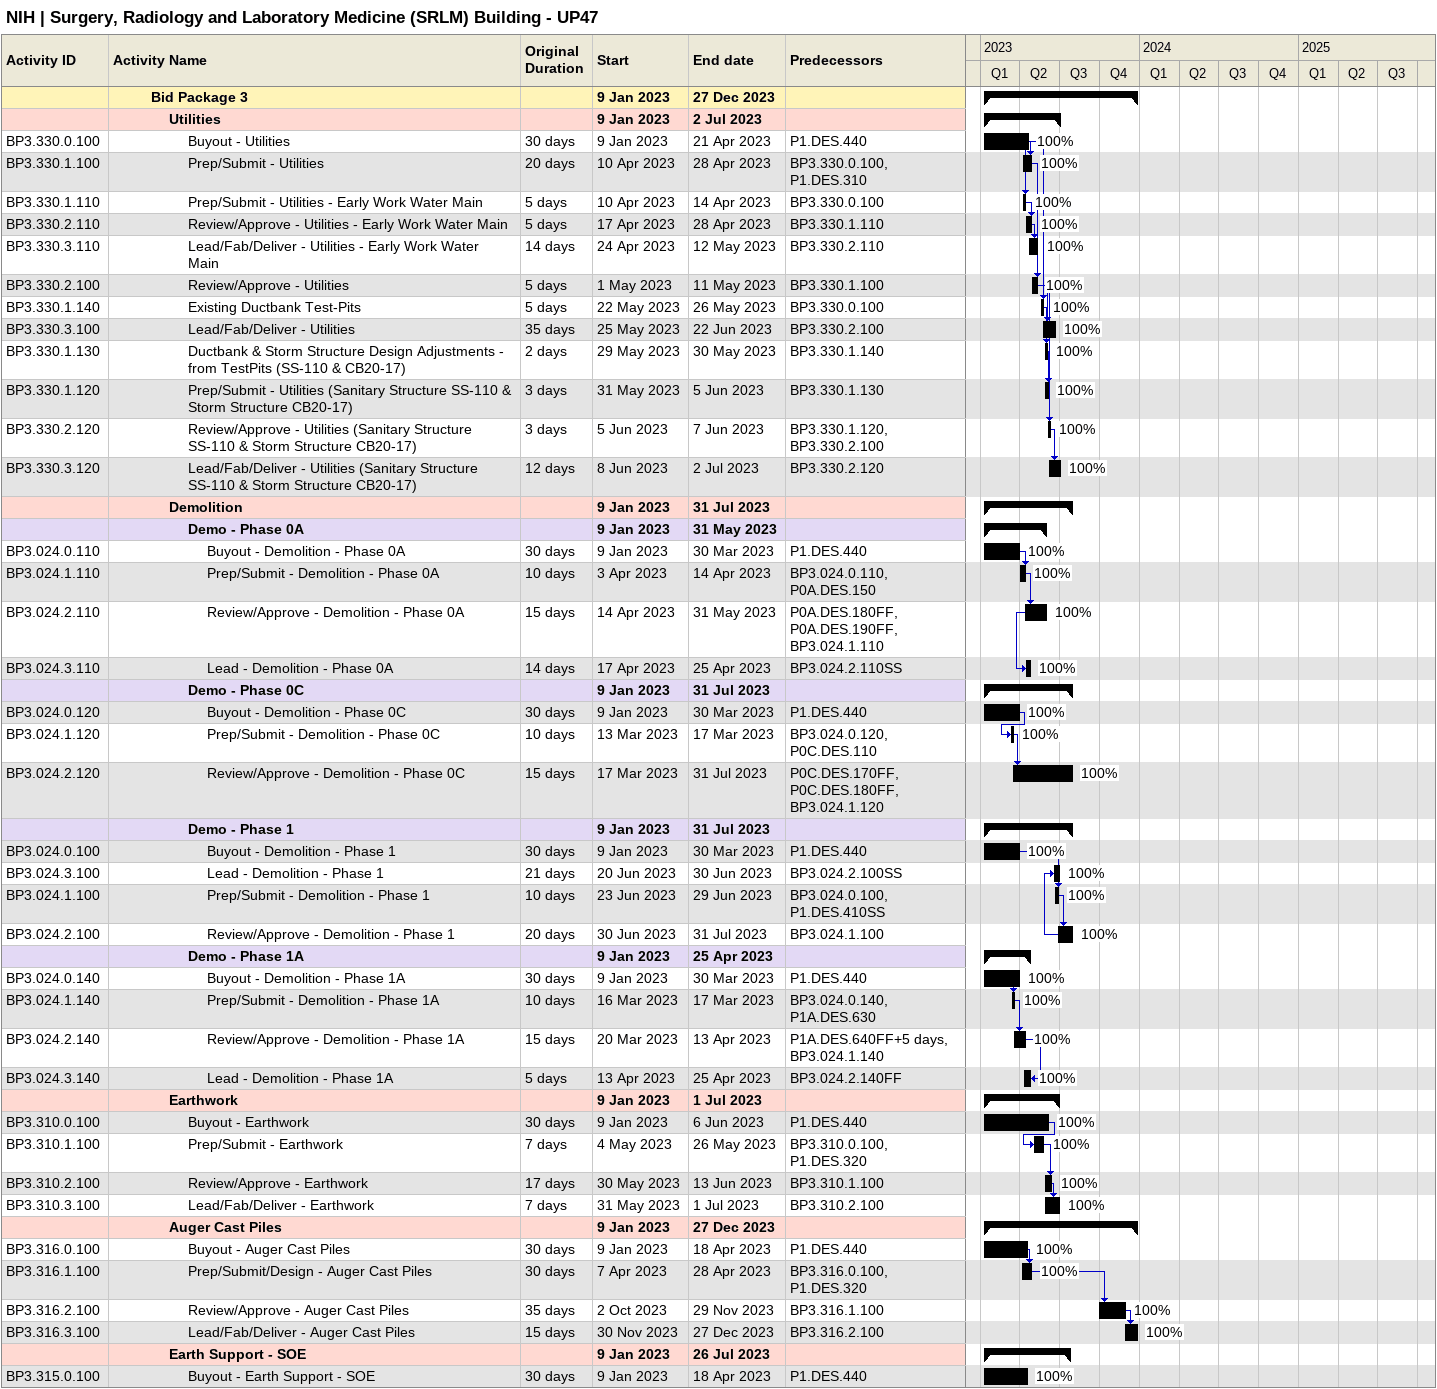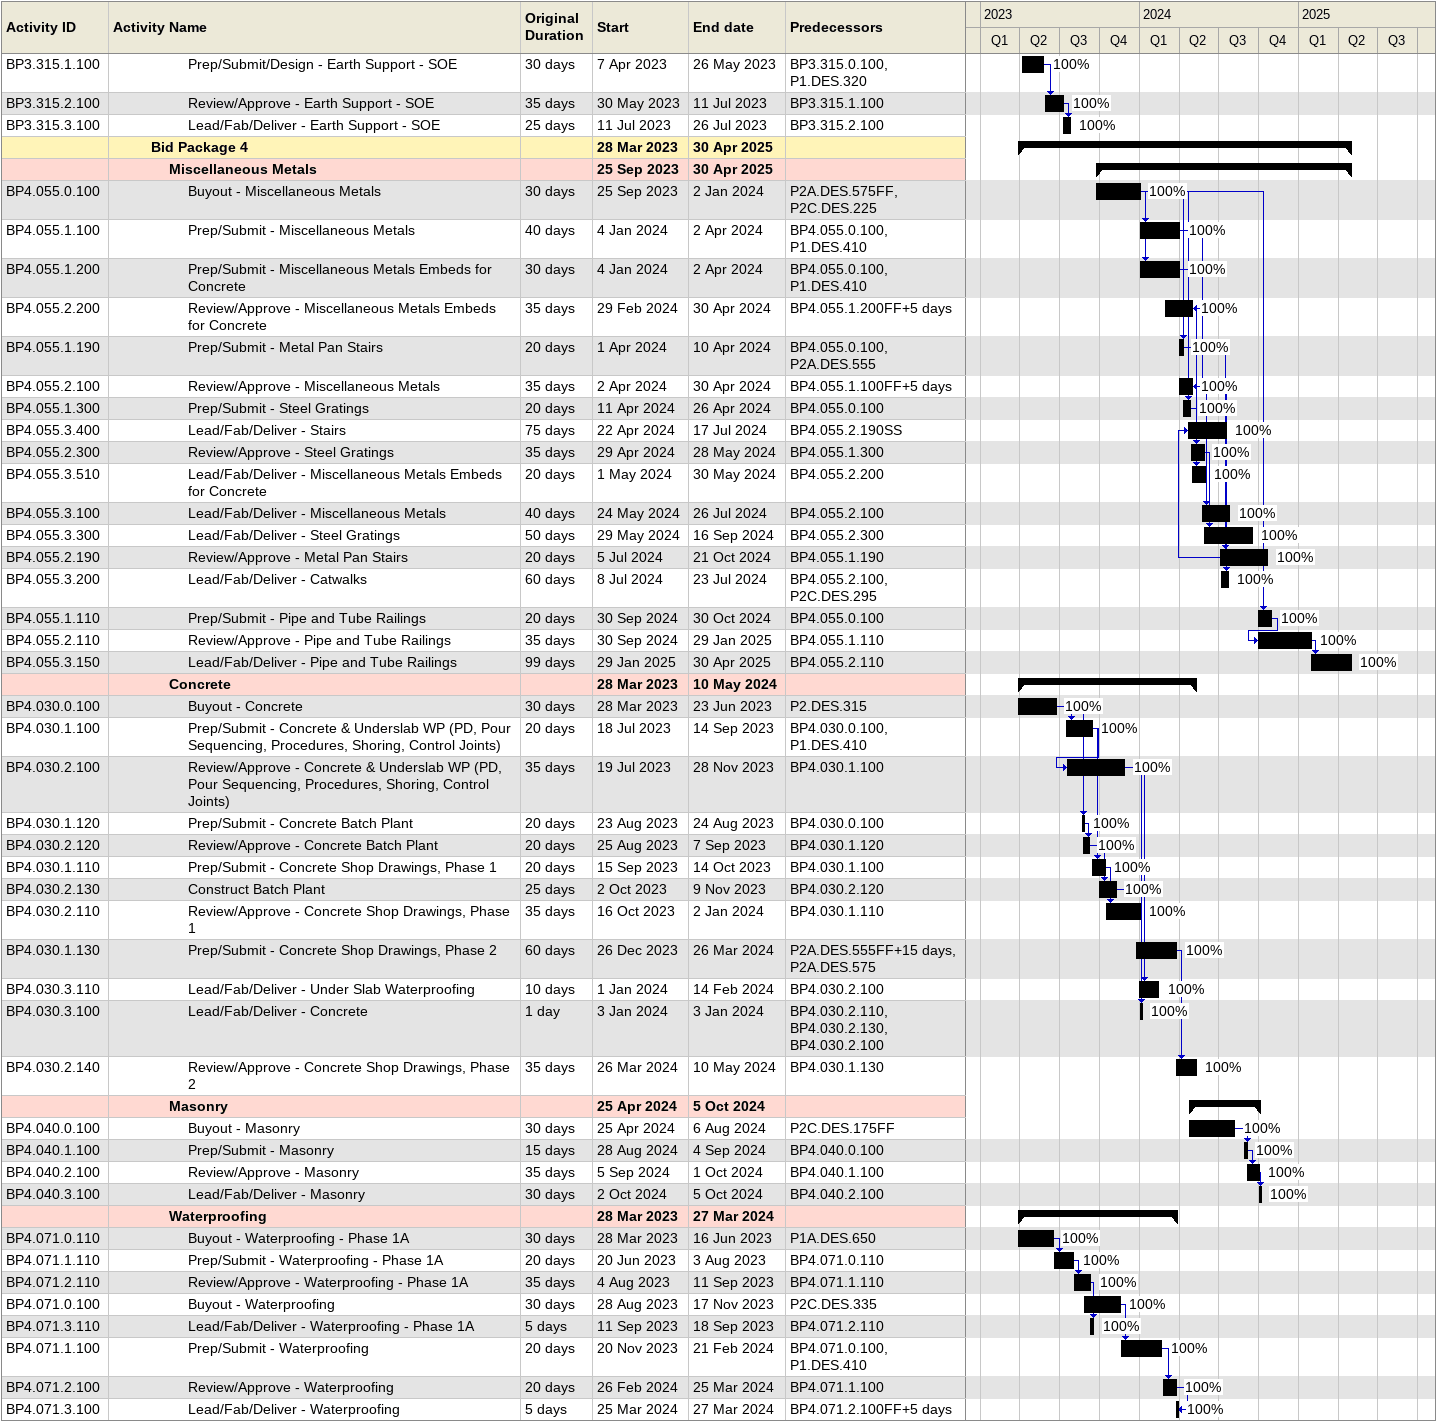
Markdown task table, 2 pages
NIH | Surgery, Radiology and Laboratory Medicine (SRLM) Building - UP47

| ID | Level | Task | Original duration | Start | Finish | Predecessors | % complete |
|---|---|---|---|---|---|---|---|
|  | 3 | **Bid Package 3** |  | 2023-01-09 | 2023-12-27 |  |  |
|  | 4 | **Utilities** |  | 2023-01-09 | 2023-07-02 |  |  |
| BP3.330.0.100 | 5 | Buyout - Utilities | 30d | 2023-01-09 | 2023-04-21 | P1.DES.440 | 100 |
| BP3.330.1.100 | 5 | Prep/Submit - Utilities | 20d | 2023-04-10 | 2023-04-28 | BP3.330.0.100, P1.DES.310 | 100 |
| BP3.330.1.110 | 5 | Prep/Submit - Utilities - Early Work Water Main | 5d | 2023-04-10 | 2023-04-14 | BP3.330.0.100 | 100 |
| BP3.330.2.110 | 5 | Review/Approve - Utilities - Early Work Water Main | 5d | 2023-04-17 | 2023-04-28 | BP3.330.1.110 | 100 |
| BP3.330.3.110 | 5 | Lead/Fab/Deliver - Utilities - Early Work Water Main | 14d | 2023-04-24 | 2023-05-12 | BP3.330.2.110 | 100 |
| BP3.330.2.100 | 5 | Review/Approve - Utilities | 5d | 2023-05-01 | 2023-05-11 | BP3.330.1.100 | 100 |
| BP3.330.1.140 | 5 | Existing Ductbank Test-Pits | 5d | 2023-05-22 | 2023-05-26 | BP3.330.0.100 | 100 |
| BP3.330.3.100 | 5 | Lead/Fab/Deliver - Utilities | 35d | 2023-05-25 | 2023-06-22 | BP3.330.2.100 | 100 |
| BP3.330.1.130 | 5 | Ductbank & Storm Structure Design Adjustments - from TestPits (SS-110 & CB20-17) | 2d | 2023-05-29 | 2023-05-30 | BP3.330.1.140 | 100 |
| BP3.330.1.120 | 5 | Prep/Submit - Utilities (Sanitary Structure SS-110 & Storm Structure CB20-17) | 3d | 2023-05-31 | 2023-06-05 | BP3.330.1.130 | 100 |
| BP3.330.2.120 | 5 | Review/Approve - Utilities (Sanitary Structure SS-110 & Storm Structure CB20-17) | 3d | 2023-06-05 | 2023-06-07 | BP3.330.1.120, BP3.330.2.100 | 100 |
| BP3.330.3.120 | 5 | Lead/Fab/Deliver - Utilities (Sanitary Structure SS-110 & Storm Structure CB20-17) | 12d | 2023-06-08 | 2023-07-02 | BP3.330.2.120 | 100 |
|  | 4 | **Demolition** |  | 2023-01-09 | 2023-07-31 |  |  |
|  | 5 | **Demo - Phase 0A** |  | 2023-01-09 | 2023-05-31 |  |  |
| BP3.024.0.110 | 6 | Buyout - Demolition - Phase 0A | 30d | 2023-01-09 | 2023-03-30 | P1.DES.440 | 100 |
| BP3.024.1.110 | 6 | Prep/Submit - Demolition - Phase 0A | 10d | 2023-04-03 | 2023-04-14 | BP3.024.0.110, P0A.DES.150 | 100 |
| BP3.024.2.110 | 6 | Review/Approve - Demolition - Phase 0A | 15d | 2023-04-14 | 2023-05-31 | P0A.DES.180FF, P0A.DES.190FF, BP3.024.1.110 | 100 |
| BP3.024.3.110 | 6 | Lead - Demolition - Phase 0A | 14d | 2023-04-17 | 2023-04-25 | BP3.024.2.110SS | 100 |
|  | 5 | **Demo - Phase 0C** |  | 2023-01-09 | 2023-07-31 |  |  |
| BP3.024.0.120 | 6 | Buyout - Demolition - Phase 0C | 30d | 2023-01-09 | 2023-03-30 | P1.DES.440 | 100 |
| BP3.024.1.120 | 6 | Prep/Submit - Demolition - Phase 0C | 10d | 2023-03-13 | 2023-03-17 | BP3.024.0.120, P0C.DES.110 | 100 |
| BP3.024.2.120 | 6 | Review/Approve - Demolition - Phase 0C | 15d | 2023-03-17 | 2023-07-31 | P0C.DES.170FF, P0C.DES.180FF, BP3.024.1.120 | 100 |
|  | 5 | **Demo - Phase 1** |  | 2023-01-09 | 2023-07-31 |  |  |
| BP3.024.0.100 | 6 | Buyout - Demolition - Phase 1 | 30d | 2023-01-09 | 2023-03-30 | P1.DES.440 | 100 |
| BP3.024.3.100 | 6 | Lead - Demolition - Phase 1 | 21d | 2023-06-20 | 2023-06-30 | BP3.024.2.100SS | 100 |
| BP3.024.1.100 | 6 | Prep/Submit - Demolition - Phase 1 | 10d | 2023-06-23 | 2023-06-29 | BP3.024.0.100, P1.DES.410SS | 100 |
| BP3.024.2.100 | 6 | Review/Approve - Demolition - Phase 1 | 20d | 2023-06-30 | 2023-07-31 | BP3.024.1.100 | 100 |
|  | 5 | **Demo - Phase 1A** |  | 2023-01-09 | 2023-04-25 |  |  |
| BP3.024.0.140 | 6 | Buyout - Demolition - Phase 1A | 30d | 2023-01-09 | 2023-03-30 | P1.DES.440 | 100 |
| BP3.024.1.140 | 6 | Prep/Submit - Demolition - Phase 1A | 10d | 2023-03-16 | 2023-03-17 | BP3.024.0.140, P1A.DES.630 | 100 |
| BP3.024.2.140 | 6 | Review/Approve - Demolition - Phase 1A | 15d | 2023-03-20 | 2023-04-13 | P1A.DES.640FF+5d, BP3.024.1.140 | 100 |
| BP3.024.3.140 | 6 | Lead - Demolition - Phase 1A | 5d | 2023-04-13 | 2023-04-25 | BP3.024.2.140FF | 100 |
|  | 4 | **Earthwork** |  | 2023-01-09 | 2023-07-01 |  |  |
| BP3.310.0.100 | 5 | Buyout - Earthwork | 30d | 2023-01-09 | 2023-06-06 | P1.DES.440 | 100 |
| BP3.310.1.100 | 5 | Prep/Submit - Earthwork | 7d | 2023-05-04 | 2023-05-26 | BP3.310.0.100, P1.DES.320 | 100 |
| BP3.310.2.100 | 5 | Review/Approve - Earthwork | 17d | 2023-05-30 | 2023-06-13 | BP3.310.1.100 | 100 |
| BP3.310.3.100 | 5 | Lead/Fab/Deliver - Earthwork | 7d | 2023-05-31 | 2023-07-01 | BP3.310.2.100 | 100 |
|  | 4 | **Auger Cast Piles** |  | 2023-01-09 | 2023-12-27 |  |  |
| BP3.316.0.100 | 5 | Buyout - Auger Cast Piles | 30d | 2023-01-09 | 2023-04-18 | P1.DES.440 | 100 |
| BP3.316.1.100 | 5 | Prep/Submit/Design - Auger Cast Piles | 30d | 2023-04-07 | 2023-04-28 | BP3.316.0.100, P1.DES.320 | 100 |
| BP3.316.2.100 | 5 | Review/Approve - Auger Cast Piles | 35d | 2023-10-02 | 2023-11-29 | BP3.316.1.100 | 100 |
| BP3.316.3.100 | 5 | Lead/Fab/Deliver - Auger Cast Piles | 15d | 2023-11-30 | 2023-12-27 | BP3.316.2.100 | 100 |
|  | 4 | **Earth Support - SOE** |  | 2023-01-09 | 2023-07-26 |  |  |
| BP3.315.0.100 | 5 | Buyout - Earth Support - SOE | 30d | 2023-01-09 | 2023-04-18 | P1.DES.440 | 100 |
| BP3.315.1.100 | 5 | Prep/Submit/Design - Earth Support - SOE | 30d | 2023-04-07 | 2023-05-26 | BP3.315.0.100, P1.DES.320 | 100 |
| BP3.315.2.100 | 5 | Review/Approve - Earth Support - SOE | 35d | 2023-05-30 | 2023-07-11 | BP3.315.1.100 | 100 |
| BP3.315.3.100 | 5 | Lead/Fab/Deliver - Earth Support - SOE | 25d | 2023-07-11 | 2023-07-26 | BP3.315.2.100 | 100 |
|  | 3 | **Bid Package 4** |  | 2023-03-28 | 2025-04-30 |  |  |
|  | 4 | **Miscellaneous Metals** |  | 2023-09-25 | 2025-04-30 |  |  |
| BP4.055.0.100 | 5 | Buyout - Miscellaneous Metals | 30d | 2023-09-25 | 2024-01-02 | P2A.DES.575FF, P2C.DES.225 | 100 |
| BP4.055.1.100 | 5 | Prep/Submit - Miscellaneous Metals | 40d | 2024-01-04 | 2024-04-02 | BP4.055.0.100, P1.DES.410 | 100 |
| BP4.055.1.200 | 5 | Prep/Submit - Miscellaneous Metals Embeds for Concrete | 30d | 2024-01-04 | 2024-04-02 | BP4.055.0.100, P1.DES.410 | 100 |
| BP4.055.2.200 | 5 | Review/Approve - Miscellaneous Metals Embeds for Concrete | 35d | 2024-02-29 | 2024-04-30 | BP4.055.1.200FF+5d | 100 |
| BP4.055.1.190 | 5 | Prep/Submit - Metal Pan Stairs | 20d | 2024-04-01 | 2024-04-10 | BP4.055.0.100, P2A.DES.555 | 100 |
| BP4.055.2.100 | 5 | Review/Approve - Miscellaneous Metals | 35d | 2024-04-02 | 2024-04-30 | BP4.055.1.100FF+5d | 100 |
| BP4.055.1.300 | 5 | Prep/Submit - Steel Gratings | 20d | 2024-04-11 | 2024-04-26 | BP4.055.0.100 | 100 |
| BP4.055.3.400 | 5 | Lead/Fab/Deliver - Stairs | 75d | 2024-04-22 | 2024-07-17 | BP4.055.2.190SS | 100 |
| BP4.055.2.300 | 5 | Review/Approve - Steel Gratings | 35d | 2024-04-29 | 2024-05-28 | BP4.055.1.300 | 100 |
| BP4.055.3.510 | 5 | Lead/Fab/Deliver - Miscellaneous Metals Embeds for Concrete | 20d | 2024-05-01 | 2024-05-30 | BP4.055.2.200 | 100 |
| BP4.055.3.100 | 5 | Lead/Fab/Deliver - Miscellaneous Metals | 40d | 2024-05-24 | 2024-07-26 | BP4.055.2.100 | 100 |
| BP4.055.3.300 | 5 | Lead/Fab/Deliver - Steel Gratings | 50d | 2024-05-29 | 2024-09-16 | BP4.055.2.300 | 100 |
| BP4.055.2.190 | 5 | Review/Approve - Metal Pan Stairs | 20d | 2024-07-05 | 2024-10-21 | BP4.055.1.190 | 100 |
| BP4.055.3.200 | 5 | Lead/Fab/Deliver - Catwalks | 60d | 2024-07-08 | 2024-07-23 | BP4.055.2.100, P2C.DES.295 | 100 |
| BP4.055.1.110 | 5 | Prep/Submit - Pipe and Tube Railings | 20d | 2024-09-30 | 2024-10-30 | BP4.055.0.100 | 100 |
| BP4.055.2.110 | 5 | Review/Approve - Pipe and Tube Railings | 35d | 2024-09-30 | 2025-01-29 | BP4.055.1.110 | 100 |
| BP4.055.3.150 | 5 | Lead/Fab/Deliver - Pipe and Tube Railings | 99d | 2025-01-29 | 2025-04-30 | BP4.055.2.110 | 100 |
|  | 4 | **Concrete** |  | 2023-03-28 | 2024-05-10 |  |  |
| BP4.030.0.100 | 5 | Buyout - Concrete | 30d | 2023-03-28 | 2023-06-23 | P2.DES.315 | 100 |
| BP4.030.1.100 | 5 | Prep/Submit - Concrete & Underslab WP (PD, Pour Sequencing, Procedures, Shoring, Control Joints) | 20d | 2023-07-18 | 2023-09-14 | BP4.030.0.100, P1.DES.410 | 100 |
| BP4.030.2.100 | 5 | Review/Approve - Concrete & Underslab WP (PD, Pour Sequencing, Procedures, Shoring, Control Joints) | 35d | 2023-07-19 | 2023-11-28 | BP4.030.1.100 | 100 |
| BP4.030.1.120 | 5 | Prep/Submit - Concrete Batch Plant | 20d | 2023-08-23 | 2023-08-24 | BP4.030.0.100 | 100 |
| BP4.030.2.120 | 5 | Review/Approve - Concrete Batch Plant | 20d | 2023-08-25 | 2023-09-07 | BP4.030.1.120 | 100 |
| BP4.030.1.110 | 5 | Prep/Submit - Concrete Shop Drawings, Phase 1 | 20d | 2023-09-15 | 2023-10-14 | BP4.030.1.100 | 100 |
| BP4.030.2.130 | 5 | Construct Batch Plant | 25d | 2023-10-02 | 2023-11-09 | BP4.030.2.120 | 100 |
| BP4.030.2.110 | 5 | Review/Approve - Concrete Shop Drawings, Phase 1 | 35d | 2023-10-16 | 2024-01-02 | BP4.030.1.110 | 100 |
| BP4.030.1.130 | 5 | Prep/Submit - Concrete Shop Drawings, Phase 2 | 60d | 2023-12-26 | 2024-03-26 | P2A.DES.555FF+15d, P2A.DES.575 | 100 |
| BP4.030.3.110 | 5 | Lead/Fab/Deliver - Under Slab Waterproofing | 10d | 2024-01-01 | 2024-02-14 | BP4.030.2.100 | 100 |
| BP4.030.3.100 | 5 | Lead/Fab/Deliver - Concrete | 1d | 2024-01-03 | 2024-01-03 | BP4.030.2.110, BP4.030.2.130, BP4.030.2.100 | 100 |
| BP4.030.2.140 | 5 | Review/Approve - Concrete Shop Drawings, Phase 2 | 35d | 2024-03-26 | 2024-05-10 | BP4.030.1.130 | 100 |
|  | 4 | **Masonry** |  | 2024-04-25 | 2024-10-05 |  |  |
| BP4.040.0.100 | 5 | Buyout - Masonry | 30d | 2024-04-25 | 2024-08-06 | P2C.DES.175FF | 100 |
| BP4.040.1.100 | 5 | Prep/Submit - Masonry | 15d | 2024-08-28 | 2024-09-04 | BP4.040.0.100 | 100 |
| BP4.040.2.100 | 5 | Review/Approve - Masonry | 35d | 2024-09-05 | 2024-10-01 | BP4.040.1.100 | 100 |
| BP4.040.3.100 | 5 | Lead/Fab/Deliver - Masonry | 30d | 2024-10-02 | 2024-10-05 | BP4.040.2.100 | 100 |
|  | 4 | **Waterproofing** |  | 2023-03-28 | 2024-03-27 |  |  |
| BP4.071.0.110 | 5 | Buyout - Waterproofing - Phase 1A | 30d | 2023-03-28 | 2023-06-16 | P1A.DES.650 | 100 |
| BP4.071.1.110 | 5 | Prep/Submit - Waterproofing - Phase 1A | 20d | 2023-06-20 | 2023-08-03 | BP4.071.0.110 | 100 |
| BP4.071.2.110 | 5 | Review/Approve - Waterproofing - Phase 1A | 35d | 2023-08-04 | 2023-09-11 | BP4.071.1.110 | 100 |
| BP4.071.0.100 | 5 | Buyout - Waterproofing | 30d | 2023-08-28 | 2023-11-17 | P2C.DES.335 | 100 |
| BP4.071.3.110 | 5 | Lead/Fab/Deliver - Waterproofing - Phase 1A | 5d | 2023-09-11 | 2023-09-18 | BP4.071.2.110 | 100 |
| BP4.071.1.100 | 5 | Prep/Submit - Waterproofing | 20d | 2023-11-20 | 2024-02-21 | BP4.071.0.100, P1.DES.410 | 100 |
| BP4.071.2.100 | 5 | Review/Approve - Waterproofing | 20d | 2024-02-26 | 2024-03-25 | BP4.071.1.100 | 100 |
| BP4.071.3.100 | 5 | Lead/Fab/Deliver - Waterproofing | 5d | 2024-03-25 | 2024-03-27 | BP4.071.2.100FF+5d | 100 |
